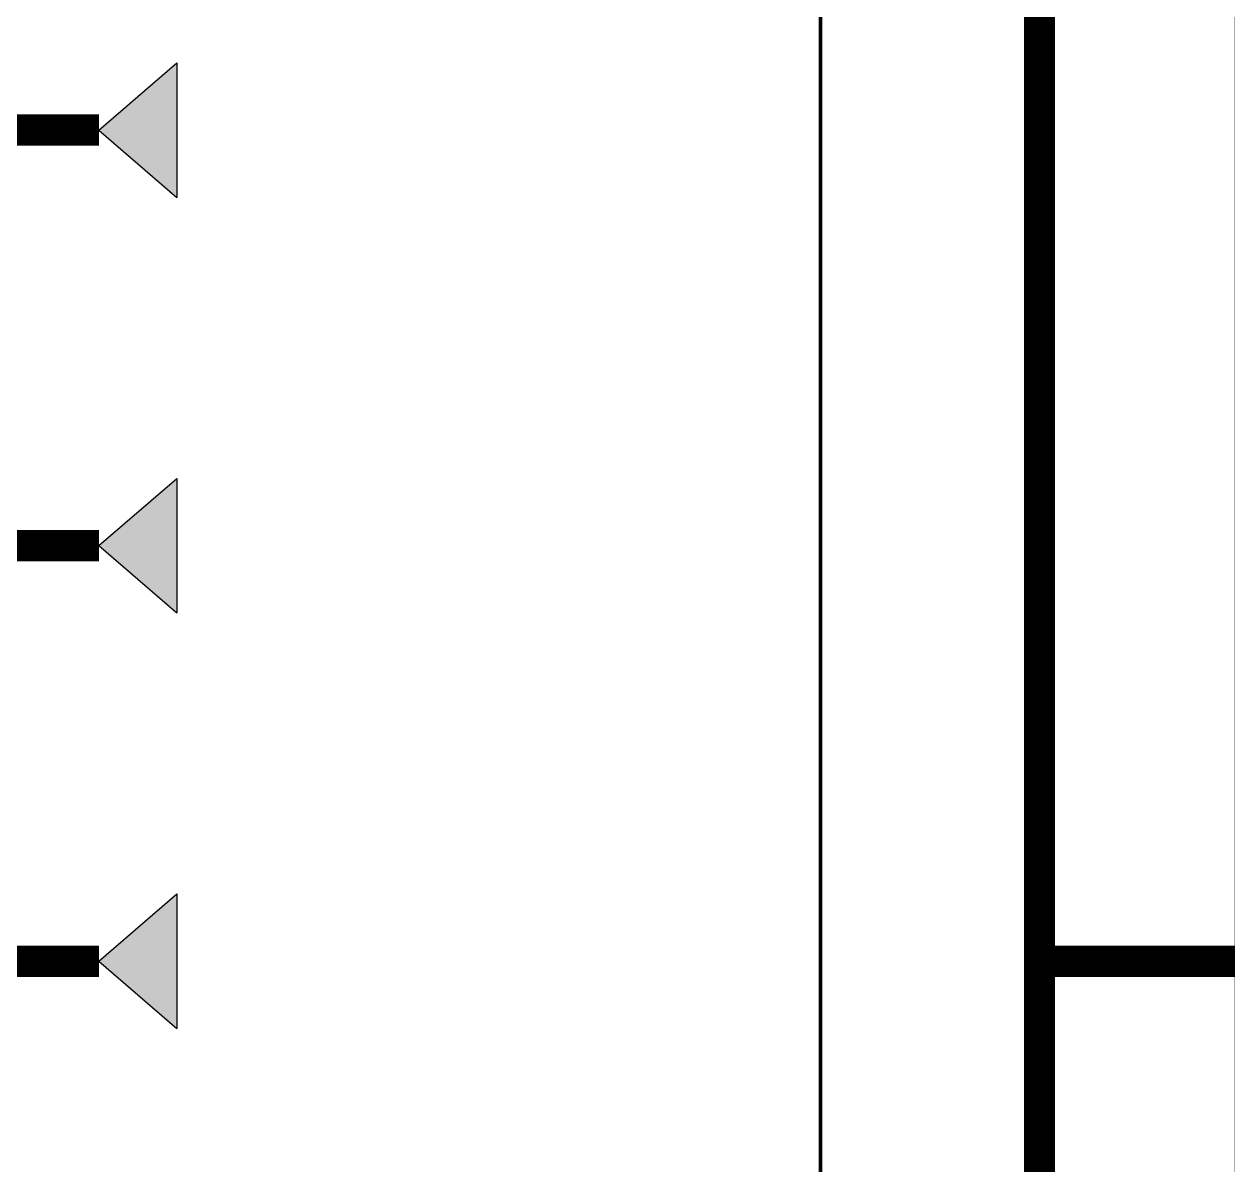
# Model space of a CAD drawing. Header units: millimetres. Extents: x -116965 to 323937, y 291661 to 566926.
# Drawn here: x -47115 to -46536, y 305939 to 306488 of the extents above; entities that cross this region are included whole.
import ezdxf

# ---------------------------------------------------------------- set-up
doc = ezdxf.new("R2010")
doc.units = ezdxf.units.MM
doc.layers.get('0').update_dxf_attribs({"lineweight": 18})
doc.layers.add('C00-00-00', color=7, linetype='Continuous')

msp = doc.modelspace()

# ---------------------------------------------------------------- hatches: boundary and pattern name
at = {"lineweight": -3, "ltscale": 5}
h = msp.add_hatch(color=1, dxfattribs=at)
h.dxf.hatch_style = 1
h.paths.add_polyline_path([(-47041.555864, 306404.756333), (-47041.555864, 306469.505017), (-47079.122264, 306437.130675)])
h = msp.add_hatch(color=1, dxfattribs=at)
h.dxf.hatch_style = 1
h.paths.add_polyline_path([(-47041.555864, 306204.78425), (-47041.555864, 306269.532934), (-47079.122264, 306237.158592)])
h = msp.add_hatch(color=1, dxfattribs=at)
h.dxf.hatch_style = 1
h.paths.add_polyline_path([(-47041.555864, 306004.812168), (-47041.555864, 306069.560851), (-47079.122264, 306037.186509)])

# ---------------------------------------------------------------- linework, layer by layer
for p, q in [((-47079.122264, 306437.130675), (-47041.555864, 306469.505017)), ((-47041.555864, 306469.505017), (-47041.555864, 306404.756333)), ((-47079.122264, 306437.130675), (-47041.555864, 306404.756333)), ((-47079.122264, 306237.158592), (-47041.555864, 306269.532934)), ((-47041.555864, 306269.532934), (-47041.555864, 306204.78425)), ((-47079.122264, 306237.158592), (-47041.555864, 306204.78425)), ((-47079.122264, 306037.186509), (-47041.555864, 306069.560851)), ((-47041.555864, 306069.560851), (-47041.555864, 306004.812168)), ((-47079.122264, 306037.186509), (-47041.555864, 306004.812168))]:
    msp.add_line(p, q, dxfattribs=at)
at = {"color": 1, "lineweight": -3, "ltscale": 5, "const_width": 15}
for points in [[(-46626.781129, 305037.326092), (-46626.781129, 306937.060883)], [(-47445.025253, 306437.130675), (-47079.122264, 306437.130675)], [(-47445.025253, 306237.158592), (-47079.122264, 306237.158592)], [(-47445.025253, 306037.186509), (-47079.122264, 306037.186509)], [(-46450.503252, 306037.186509), (-46626.781133, 306037.186509)]]:
    msp.add_lwpolyline(points, dxfattribs=at)
at = {"layer": 'C00-00-00', "lineweight": 100}
for points in [[(-47132.085971, 306937.060883), (-46732.113887, 306937.060883), (-46732.113887, 304937.340052), (-47132.085971, 304937.340052)], [(-46732.113887, 306937.060883), (-46532.141806, 306937.060883), (-46532.141806, 304937.340052), (-46732.113887, 304937.340052)]]:
    msp.add_lwpolyline(points, close=True, dxfattribs=at)

doc.saveas('drawing.dxf')
